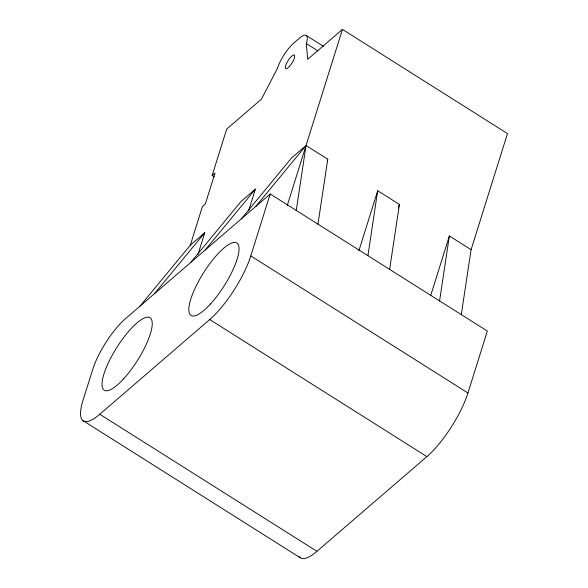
<?xml version="1.0" encoding="UTF-8"?>
<svg xmlns="http://www.w3.org/2000/svg" width="588" height="588" viewBox="0 0 588 588"><rect width="100%" height="100%" fill="white"/><g stroke="black" fill="none" stroke-linecap="round" stroke-linejoin="round"><path stroke-width="0.88" d="M296.256 210.445L306.047 145.508L327.759 159.208L317.968 224.153M367.919 255.677L377.702 190.732L399.421 204.44L389.631 269.385M439.574 300.909L449.364 235.964L471.084 249.672L461.293 314.617M139.995 306.157L190.306 245.203L202.434 206.498L205.33 204.007L215.032 173.048L212.136 175.54L214.311 176.907M212.136 175.54L226.696 129.095L261.417 99.188L277.374 68.487A21.433 6.101 -57.7 0 1 293.794 43.042L299.586 38.051A21.433 6.101 -57.7 0 1 306.304 43.563L317.939 50.906M197.965 254.479L204.778 232.738L190.306 245.203M248.599 210.864L255.412 189.123L240.94 201.581L190.63 262.542M270.201 193.996L125.523 318.623A42.865 12.208 -57.7 0 0 92.676 369.521L82.974 400.479A53.574 15.259 -57.7 0 0 99.776 414.261L209.732 319.549A53.574 15.259 -57.7 0 0 250.789 255.92L270.201 193.996L487.349 331.066L467.945 392.982A53.574 15.259 -57.7 0 1 426.881 456.611L316.932 551.323A53.574 15.259 -57.7 0 1 299.101 556.593M287.238 205.513L342.429 29.4L507.466 133.572L471.084 249.672M327.215 160.95L327.759 159.208M358.901 250.745L377.702 190.732M398.333 207.924L399.421 204.44M430.835 295.11L449.364 235.964M154.46 293.699L204.778 232.738M205.094 250.076L255.412 189.123M241.264 218.92L291.575 157.966L306.047 145.508L255.729 206.461M342.429 29.4L307.708 59.307L306.304 43.563M306.348 35.537L323.407 46.305M250.789 255.92L467.945 392.982M209.732 319.549L426.881 456.611M99.776 414.261L316.932 551.323M82.871 420.545L300.027 557.615M289.384 66.473A8.034 2.286 -57.7 0 0 294.375 55.081A8.034 2.286 -57.7 0 0 286.297 63.945A8.034 2.286 -57.7 0 0 289.384 66.473M210.541 303.952A42.865 12.208 -57.7 0 0 237.148 243.211A42.865 12.208 -57.7 0 0 194.077 290.45A42.865 12.208 -57.7 0 0 210.541 303.952M123.737 378.723A42.865 12.208 -57.7 0 0 150.352 317.983A42.865 12.208 -57.7 0 0 107.273 365.221A42.865 12.208 -57.7 0 0 123.737 378.723"/></g></svg>
